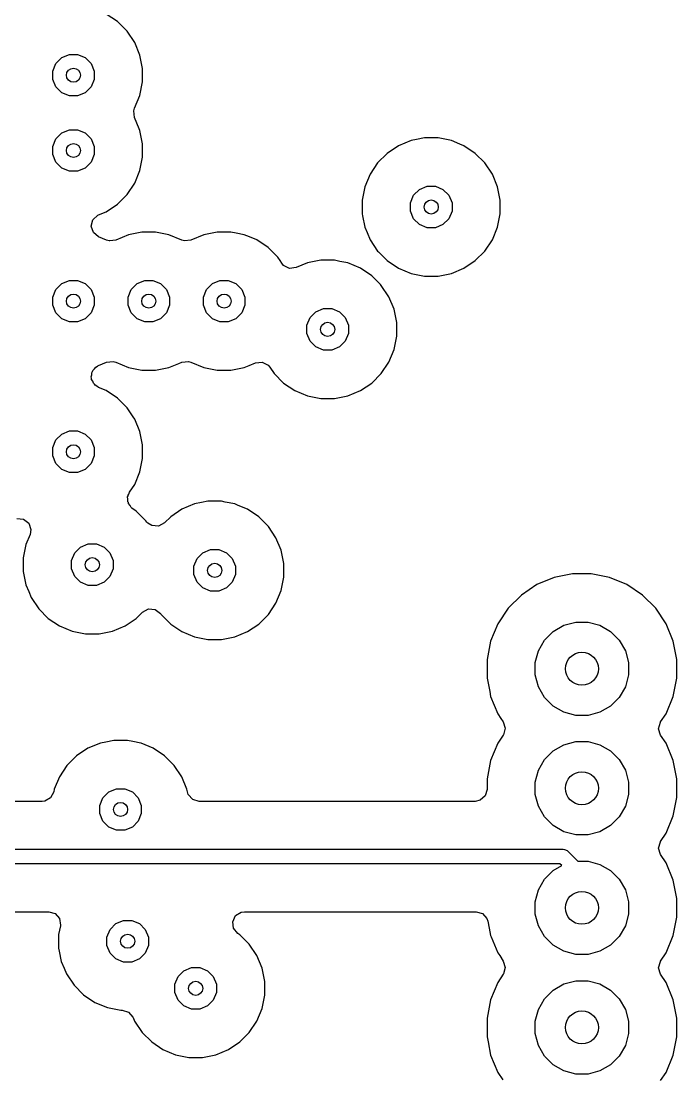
# Model space of a CAD drawing. Extents: x 2.09 to 4.51, y -4.8 to -2.93.
# Drawn here: x 3.8049 to 4.0791, y -4.3677 to -3.9262 of the extents above; entities that cross this region are included whole.
import ezdxf

# ---------------------------------------------------------------- set-up
doc = ezdxf.new("R2010")
doc.units = 0
doc.header["$MEASUREMENT"] = 0
doc.layers.add('BLACK', color=7, linetype='CONTINUOUS')

msp = doc.modelspace()

# ---------------------------------------------------------------- linework, layer by layer
at = {"layer": 'BLACK', "linetype": 'CONTINUOUS'}
for p, q in [((3.84518, -3.92639), (3.84045, -3.92323)), ((3.8492, -3.93041), (3.84518, -3.92639)), ((3.84518, -3.92639), (3.84518, -3.92639)), ((3.85236, -3.93514), (3.8492, -3.93041)), ((3.8492, -3.93041), (3.8492, -3.93041)), ((3.8492, -3.93041), (3.8492, -3.93041)), ((3.85454, -3.9404), (3.85236, -3.93514)), ((3.81941, -3.9439), (3.82185, -3.94145)), ((3.82185, -3.94145), (3.82504, -3.94013)), ((3.82504, -3.94013), (3.8285, -3.94013)), ((3.8285, -3.94013), (3.83169, -3.94145)), ((3.83169, -3.94145), (3.83414, -3.9439)), ((3.85565, -3.94597), (3.85454, -3.9404)), ((3.81808, -3.94709), (3.81941, -3.9439)), ((3.81808, -3.95055), (3.81808, -3.94709)), ((3.83414, -3.9439), (3.83546, -3.94709)), ((3.83546, -3.94709), (3.83546, -3.95055)), ((3.85565, -3.95166), (3.85565, -3.94597)), ((3.81941, -3.95374), (3.81808, -3.95055)), ((3.83546, -3.95055), (3.83414, -3.95374)), ((3.85454, -3.95724), (3.85565, -3.95166)), ((3.82185, -3.95618), (3.81941, -3.95374)), ((3.82504, -3.95751), (3.82185, -3.95618)), ((3.83169, -3.95618), (3.8285, -3.95751)), ((3.83414, -3.95374), (3.83169, -3.95618)), ((3.8285, -3.95751), (3.82504, -3.95751)), ((3.85229, -3.96267), (3.85454, -3.95724)), ((3.85454, -3.95724), (3.85454, -3.95724)), ((3.85454, -3.95724), (3.85454, -3.95724)), ((3.85199, -3.96369), (3.85229, -3.96267)), ((3.85229, -3.96647), (3.85199, -3.96369)), ((3.85427, -3.97125), (3.85229, -3.96647)), ((3.81941, -3.97539), (3.82185, -3.97295)), ((3.82185, -3.97295), (3.82504, -3.97163)), ((3.82504, -3.97163), (3.8285, -3.97163)), ((3.8285, -3.97163), (3.83169, -3.97295)), ((3.83169, -3.97295), (3.83414, -3.97539)), ((3.85454, -3.97189), (3.85427, -3.97125)), ((3.85565, -3.97747), (3.85454, -3.97189)), ((3.81808, -3.97859), (3.81941, -3.97539)), ((3.83414, -3.97539), (3.83546, -3.97859)), ((3.85565, -3.98316), (3.85565, -3.97747)), ((3.96795, -3.97617), (3.9627, -3.97835)), ((3.9702, -3.97572), (3.96795, -3.97617)), ((3.96795, -3.97617), (3.96795, -3.97617)), ((3.96795, -3.97617), (3.96795, -3.97617)), ((3.97353, -3.97506), (3.9702, -3.97572)), ((3.97922, -3.97506), (3.97353, -3.97506)), ((3.97353, -3.97506), (3.97353, -3.97506)), ((3.98144, -3.9755), (3.97922, -3.97506)), ((3.97922, -3.97506), (3.97922, -3.97506)), ((3.9848, -3.97617), (3.98144, -3.9755)), ((3.98839, -3.97765), (3.9848, -3.97617)), ((3.99006, -3.97835), (3.98839, -3.97765)), ((3.81808, -3.98204), (3.81808, -3.97859)), ((3.81941, -3.98524), (3.81808, -3.98204)), ((3.83546, -3.98204), (3.83414, -3.98524)), ((3.83546, -3.97859), (3.83546, -3.98204)), ((3.95797, -3.98151), (3.95395, -3.98553)), ((3.9627, -3.97835), (3.95797, -3.98151)), ((3.95797, -3.98151), (3.95797, -3.98151)), ((3.99479, -3.98151), (3.99006, -3.97835)), ((3.99881, -3.98553), (3.99479, -3.98151)), ((3.99479, -3.98151), (3.99479, -3.98151)), ((3.82185, -3.98768), (3.81941, -3.98524)), ((3.83414, -3.98524), (3.83169, -3.98768)), ((3.85454, -3.98874), (3.85565, -3.98316)), ((3.95395, -3.98553), (3.95079, -3.99026)), ((3.95395, -3.98553), (3.95395, -3.98553)), ((4.00197, -3.99026), (3.99881, -3.98553)), ((3.99881, -3.98553), (3.99881, -3.98553)), ((3.99881, -3.98553), (3.99881, -3.98553)), ((3.82504, -3.989), (3.82185, -3.98768)), ((3.8285, -3.989), (3.82504, -3.989)), ((3.83169, -3.98768), (3.8285, -3.989)), ((3.85236, -3.99399), (3.85454, -3.98874)), ((3.95079, -3.99026), (3.94861, -3.99551)), ((4.00415, -3.99551), (4.00197, -3.99026)), ((3.8492, -3.99872), (3.85236, -3.99399)), ((3.94861, -3.99551), (3.9475, -4.00109)), ((3.97146, -3.99657), (3.97465, -3.99525)), ((3.97465, -3.99525), (3.97811, -3.99525)), ((3.97811, -3.99525), (3.9813, -3.99657)), ((4.00526, -4.00109), (4.00415, -3.99551)), ((3.84683, -4.00109), (3.8492, -3.99872)), ((3.96769, -4.00221), (3.96901, -3.99902)), ((3.96901, -3.99902), (3.97146, -3.99657)), ((3.9813, -3.99657), (3.98374, -3.99902)), ((3.98374, -3.99902), (3.98507, -4.00221)), ((3.84045, -4.00591), (3.84518, -4.00275)), ((3.84518, -4.00275), (3.84683, -4.00109)), ((3.9475, -4.00109), (3.9475, -4.00678)), ((3.96769, -4.00567), (3.96769, -4.00221)), ((3.98507, -4.00221), (3.98507, -4.00567)), ((4.00526, -4.00678), (4.00526, -4.00109)), ((3.83489, -4.00928), (3.83694, -4.00738)), ((3.83694, -4.00738), (3.83726, -4.00723)), ((3.83726, -4.00723), (3.84045, -4.00591)), ((3.9475, -4.00678), (3.94768, -4.00769)), ((3.94768, -4.00769), (3.94861, -4.01236)), ((3.96901, -4.00886), (3.96769, -4.00567)), ((3.97146, -4.0113), (3.96901, -4.00886)), ((3.98374, -4.00886), (3.9813, -4.0113)), ((3.98507, -4.00567), (3.98374, -4.00886)), ((4.00415, -4.01236), (4.00526, -4.00678)), ((3.8342, -4.01199), (3.83489, -4.00928)), ((3.83508, -4.01464), (3.8342, -4.01199)), ((3.94861, -4.01236), (3.94955, -4.01464)), ((3.97465, -4.01263), (3.97146, -4.0113)), ((3.97811, -4.01263), (3.97465, -4.01263)), ((3.9813, -4.0113), (3.97811, -4.01263)), ((4.00197, -4.01762), (4.00415, -4.01236)), ((3.83726, -4.01639), (3.83508, -4.01464)), ((3.84062, -4.01779), (3.83726, -4.01639)), ((3.84164, -4.01809), (3.84062, -4.01779)), ((3.8432, -4.01792), (3.84199, -4.01814)), ((3.84442, -4.01779), (3.8432, -4.01792)), ((3.84984, -4.01554), (3.84442, -4.01779)), ((3.85542, -4.01443), (3.84984, -4.01554)), ((3.86111, -4.01443), (3.85542, -4.01443)), ((3.85542, -4.01443), (3.85542, -4.01443)), ((3.86669, -4.01554), (3.86111, -4.01443)), ((3.86111, -4.01443), (3.86111, -4.01443)), ((3.87212, -4.01779), (3.86669, -4.01554)), ((3.87313, -4.01809), (3.87212, -4.01779)), ((3.87591, -4.01779), (3.87313, -4.01809)), ((3.88134, -4.01554), (3.87591, -4.01779)), ((3.88692, -4.01443), (3.88134, -4.01554)), ((3.89261, -4.01443), (3.88692, -4.01443)), ((3.88692, -4.01443), (3.88692, -4.01443)), ((3.89483, -4.01487), (3.89261, -4.01443)), ((3.89261, -4.01443), (3.89261, -4.01443)), ((3.89819, -4.01554), (3.89483, -4.01487)), ((3.90032, -4.01642), (3.89819, -4.01554)), ((3.90344, -4.01772), (3.90032, -4.01642)), ((3.90817, -4.02088), (3.90344, -4.01772)), ((3.94955, -4.01464), (3.95079, -4.01762)), ((3.95079, -4.01762), (3.95395, -4.02235)), ((3.99881, -4.02235), (4.00197, -4.01762)), ((3.84175, -4.01807), (3.84164, -4.01809)), ((3.84199, -4.01814), (3.84175, -4.01807)), ((3.91219, -4.0249), (3.90817, -4.02088)), ((3.90817, -4.02088), (3.90817, -4.02088)), ((3.95395, -4.02235), (3.95395, -4.02235)), ((3.95395, -4.02235), (3.95431, -4.02271)), ((3.99479, -4.02637), (3.99881, -4.02235)), ((3.91318, -4.02637), (3.91219, -4.0249)), ((3.91219, -4.0249), (3.91219, -4.0249)), ((3.91219, -4.0249), (3.91219, -4.0249)), ((3.91392, -4.02747), (3.91318, -4.02637)), ((3.93023, -4.02624), (3.92465, -4.02735)), ((3.93592, -4.02624), (3.93023, -4.02624)), ((3.93023, -4.02624), (3.93023, -4.02624)), ((3.93812, -4.02668), (3.93592, -4.02624)), ((3.93592, -4.02624), (3.93592, -4.02624)), ((3.94149, -4.02735), (3.93812, -4.02668)), ((3.95431, -4.02271), (3.95431, -4.02271)), ((3.95431, -4.02271), (3.95797, -4.02637)), ((3.95797, -4.02637), (3.9627, -4.02953)), ((3.99006, -4.02953), (3.99479, -4.02637)), ((3.91466, -4.02835), (3.91392, -4.02747)), ((3.91716, -4.0296), (3.91466, -4.02835)), ((3.91994, -4.0293), (3.91716, -4.0296)), ((3.92465, -4.02735), (3.91994, -4.0293)), ((3.94675, -4.02953), (3.94149, -4.02735)), ((3.95148, -4.03269), (3.94675, -4.02953)), ((3.9627, -4.02953), (3.96795, -4.03171)), ((3.9848, -4.03171), (3.99006, -4.02953)), ((3.82185, -4.03594), (3.82504, -4.03462)), ((3.82504, -4.03462), (3.8285, -4.03462)), ((3.8285, -4.03462), (3.83169, -4.03594)), ((3.85335, -4.03594), (3.85654, -4.03462)), ((3.85654, -4.03462), (3.86, -4.03462)), ((3.86, -4.03462), (3.86319, -4.03594)), ((3.88484, -4.03594), (3.88804, -4.03462)), ((3.88804, -4.03462), (3.89149, -4.03462)), ((3.89149, -4.03462), (3.89469, -4.03594)), ((3.95514, -4.03634), (3.95148, -4.03269)), ((3.96795, -4.03171), (3.97353, -4.03281)), ((3.97353, -4.03281), (3.97353, -4.03281)), ((3.97353, -4.03281), (3.97922, -4.03281)), ((3.97922, -4.03281), (3.9848, -4.03171)), ((3.97922, -4.03281), (3.97922, -4.03281)), ((3.81808, -4.04158), (3.81941, -4.03839)), ((3.81941, -4.03839), (3.82185, -4.03594)), ((3.83169, -4.03594), (3.83414, -4.03839)), ((3.83414, -4.03839), (3.83546, -4.04158)), ((3.84958, -4.04158), (3.8509, -4.03839)), ((3.8509, -4.03839), (3.85335, -4.03594)), ((3.86319, -4.03594), (3.86563, -4.03839)), ((3.86563, -4.03839), (3.86696, -4.04158)), ((3.88108, -4.04158), (3.8824, -4.03839)), ((3.8824, -4.03839), (3.88484, -4.03594)), ((3.89469, -4.03594), (3.89713, -4.03839)), ((3.89713, -4.03839), (3.89845, -4.04158)), ((3.9555, -4.03671), (3.95514, -4.03634)), ((3.95514, -4.03634), (3.95514, -4.03634)), ((3.95866, -4.04144), (3.9555, -4.03671)), ((3.9555, -4.03671), (3.9555, -4.03671)), ((3.9555, -4.03671), (3.9555, -4.03671)), ((3.81808, -4.04504), (3.81808, -4.04158)), ((3.83546, -4.04158), (3.83546, -4.04504)), ((3.84958, -4.04504), (3.84958, -4.04158)), ((3.86696, -4.04158), (3.86696, -4.04504)), ((3.88108, -4.04504), (3.88108, -4.04158)), ((3.89845, -4.04158), (3.89845, -4.04504)), ((3.96084, -4.04669), (3.95866, -4.04144)), ((3.81941, -4.04823), (3.81808, -4.04504)), ((3.82185, -4.05067), (3.81941, -4.04823)), ((3.83414, -4.04823), (3.83169, -4.05067)), ((3.83546, -4.04504), (3.83414, -4.04823)), ((3.8509, -4.04823), (3.84958, -4.04504)), ((3.85335, -4.05067), (3.8509, -4.04823)), ((3.86563, -4.04823), (3.86319, -4.05067)), ((3.86696, -4.04504), (3.86563, -4.04823)), ((3.8824, -4.04823), (3.88108, -4.04504)), ((3.88484, -4.05067), (3.8824, -4.04823)), ((3.89713, -4.04823), (3.89469, -4.05067)), ((3.89845, -4.04504), (3.89713, -4.04823)), ((3.92571, -4.0502), (3.92815, -4.04775)), ((3.92815, -4.04775), (3.93134, -4.04643)), ((3.93134, -4.04643), (3.9348, -4.04643)), ((3.9348, -4.04643), (3.93799, -4.04775)), ((3.93799, -4.04775), (3.94044, -4.0502)), ((3.96195, -4.05227), (3.96084, -4.04669)), ((3.82504, -4.052), (3.82185, -4.05067)), ((3.8285, -4.052), (3.82504, -4.052)), ((3.83169, -4.05067), (3.8285, -4.052)), ((3.85654, -4.052), (3.85335, -4.05067)), ((3.86, -4.052), (3.85654, -4.052)), ((3.86319, -4.05067), (3.86, -4.052)), ((3.88804, -4.052), (3.88484, -4.05067)), ((3.89149, -4.052), (3.88804, -4.052)), ((3.89469, -4.05067), (3.89149, -4.052)), ((3.92438, -4.05339), (3.92571, -4.0502)), ((3.94044, -4.0502), (3.94176, -4.05339)), ((3.96195, -4.05796), (3.96195, -4.05227)), ((3.92438, -4.05685), (3.92438, -4.05339)), ((3.92571, -4.06004), (3.92438, -4.05685)), ((3.94176, -4.05685), (3.94044, -4.06004)), ((3.94176, -4.05339), (3.94176, -4.05685)), ((3.92815, -4.06248), (3.92571, -4.06004)), ((3.94044, -4.06004), (3.93799, -4.06248)), ((3.96084, -4.06354), (3.96195, -4.05796)), ((3.93134, -4.06381), (3.92815, -4.06248)), ((3.9348, -4.06381), (3.93134, -4.06381)), ((3.93799, -4.06248), (3.9348, -4.06381)), ((3.95866, -4.0688), (3.96084, -4.06354)), ((3.83554, -4.07167), (3.83605, -4.07094)), ((3.83605, -4.07094), (3.83681, -4.07049)), ((3.83681, -4.07049), (3.83694, -4.07037)), ((3.83694, -4.07037), (3.83726, -4.07022)), ((3.83726, -4.07022), (3.84062, -4.06883)), ((3.84062, -4.06883), (3.8434, -4.06853)), ((3.8434, -4.06853), (3.84442, -4.06883)), ((3.84442, -4.06883), (3.84984, -4.07108)), ((3.86669, -4.07108), (3.87079, -4.06938)), ((3.87079, -4.06938), (3.87212, -4.06883)), ((3.87212, -4.06883), (3.8749, -4.06853)), ((3.8749, -4.06853), (3.87591, -4.06883)), ((3.87591, -4.06883), (3.88134, -4.07108)), ((3.89819, -4.07108), (3.90025, -4.07022)), ((3.90025, -4.07022), (3.9029, -4.06912)), ((3.9029, -4.06912), (3.90568, -4.06883)), ((3.90568, -4.06883), (3.90817, -4.07008)), ((3.90817, -4.07008), (3.90892, -4.07095)), ((3.90892, -4.07095), (3.91064, -4.07353)), ((3.9555, -4.07353), (3.95866, -4.0688)), ((3.8342, -4.07498), (3.83442, -4.07412)), ((3.83437, -4.07549), (3.8342, -4.07498)), ((3.83442, -4.07412), (3.83445, -4.07324)), ((3.83445, -4.07324), (3.83476, -4.07279)), ((3.83476, -4.07279), (3.83489, -4.07227)), ((3.83489, -4.07227), (3.83554, -4.07167)), ((3.84984, -4.07108), (3.84984, -4.07108)), ((3.84984, -4.07108), (3.84984, -4.07108)), ((3.84984, -4.07108), (3.85542, -4.07219)), ((3.85542, -4.07219), (3.85542, -4.07219)), ((3.85542, -4.07219), (3.86111, -4.07219)), ((3.86111, -4.07219), (3.86669, -4.07108)), ((3.86111, -4.07219), (3.86111, -4.07219)), ((3.88134, -4.07108), (3.88134, -4.07108)), ((3.88134, -4.07108), (3.88134, -4.07108)), ((3.88134, -4.07108), (3.88692, -4.07219)), ((3.88692, -4.07219), (3.88692, -4.07219)), ((3.88692, -4.07219), (3.89261, -4.07219)), ((3.89261, -4.07219), (3.89819, -4.07108)), ((3.89261, -4.07219), (3.89261, -4.07219)), ((3.91064, -4.07353), (3.91064, -4.07353)), ((3.91064, -4.07353), (3.91466, -4.07755)), ((3.95148, -4.07755), (3.9555, -4.07353)), ((3.83435, -4.07603), (3.83437, -4.07549)), ((3.8348, -4.07679), (3.83435, -4.07603)), ((3.83508, -4.07763), (3.8348, -4.07679)), ((3.8355, -4.07797), (3.83508, -4.07763)), ((3.83578, -4.07843), (3.8355, -4.07797)), ((3.83657, -4.07883), (3.83578, -4.07843)), ((3.83726, -4.07939), (3.83657, -4.07883)), ((3.84045, -4.08071), (3.83726, -4.07939)), ((3.91466, -4.07755), (3.91466, -4.07755)), ((3.91466, -4.07755), (3.91466, -4.07755)), ((3.91466, -4.07755), (3.91939, -4.08071)), ((3.94675, -4.08071), (3.95148, -4.07755)), ((3.84518, -4.08387), (3.84045, -4.08071)), ((3.8492, -4.08789), (3.84518, -4.08387)), ((3.84518, -4.08387), (3.84518, -4.08387)), ((3.91939, -4.08071), (3.92465, -4.08289)), ((3.92465, -4.08289), (3.93023, -4.084)), ((3.93023, -4.084), (3.93023, -4.084)), ((3.93023, -4.084), (3.93592, -4.084)), ((3.93592, -4.084), (3.94149, -4.08289)), ((3.93592, -4.084), (3.93592, -4.084)), ((3.94149, -4.08289), (3.94675, -4.08071)), ((3.85171, -4.09164), (3.8492, -4.08789)), ((3.8492, -4.08789), (3.8492, -4.08789)), ((3.8492, -4.08789), (3.8492, -4.08789)), ((3.85236, -4.09262), (3.85171, -4.09164)), ((3.85454, -4.09788), (3.85236, -4.09262)), ((3.81808, -4.10457), (3.81941, -4.10138)), ((3.81941, -4.10138), (3.82185, -4.09893)), ((3.82185, -4.09893), (3.82504, -4.09761)), ((3.82504, -4.09761), (3.8285, -4.09761)), ((3.8285, -4.09761), (3.83169, -4.09893)), ((3.83169, -4.09893), (3.83414, -4.10138)), ((3.83414, -4.10138), (3.83546, -4.10457)), ((3.85565, -4.10346), (3.85454, -4.09788)), ((3.81808, -4.10803), (3.81808, -4.10457)), ((3.83546, -4.10457), (3.83546, -4.10803)), ((3.85565, -4.10914), (3.85565, -4.10346)), ((3.81941, -4.11122), (3.81808, -4.10803)), ((3.83546, -4.10803), (3.83414, -4.11122)), ((3.85454, -4.11472), (3.85565, -4.10914)), ((3.82185, -4.11366), (3.81941, -4.11122)), ((3.82504, -4.11499), (3.82185, -4.11366)), ((3.8285, -4.11499), (3.82504, -4.11499)), ((3.83169, -4.11366), (3.8285, -4.11499)), ((3.83414, -4.11122), (3.83169, -4.11366)), ((3.85236, -4.11998), (3.85454, -4.11472)), ((3.84988, -4.12403), (3.85019, -4.12323)), ((3.85019, -4.12323), (3.85236, -4.11998)), ((3.84942, -4.12519), (3.8496, -4.12473)), ((3.84954, -4.12619), (3.84942, -4.12519)), ((3.8495, -4.1272), (3.84954, -4.12619)), ((3.84971, -4.12756), (3.8495, -4.1272)), ((3.8496, -4.12473), (3.84961, -4.1244)), ((3.84961, -4.1244), (3.84988, -4.12403)), ((3.84977, -4.12797), (3.84971, -4.12756)), ((3.85041, -4.12874), (3.84977, -4.12797)), ((3.8774, -4.12814), (3.87215, -4.13031)), ((3.88033, -4.12756), (3.8774, -4.12814)), ((3.8774, -4.12814), (3.8774, -4.12814)), ((3.8774, -4.12814), (3.8774, -4.12814)), ((3.88298, -4.12703), (3.88033, -4.12756)), ((3.88867, -4.12703), (3.88298, -4.12703)), ((3.88298, -4.12703), (3.88298, -4.12703)), ((3.89022, -4.12733), (3.88867, -4.12703)), ((3.88867, -4.12703), (3.88867, -4.12703)), ((3.89425, -4.12814), (3.89022, -4.12733)), ((3.89568, -4.12873), (3.89425, -4.12814)), ((3.85092, -4.12961), (3.85041, -4.12874)), ((3.85122, -4.12989), (3.85092, -4.12961)), ((3.85305, -4.13111), (3.85122, -4.12989)), ((3.85708, -4.13513), (3.85305, -4.13111)), ((3.87215, -4.13031), (3.86742, -4.13347)), ((3.89951, -4.13031), (3.89568, -4.12873)), ((3.90424, -4.13347), (3.89951, -4.13031)), ((3.80305, -4.1342), (3.80583, -4.13445)), ((3.80583, -4.13445), (3.80804, -4.13616)), ((3.80804, -4.13616), (3.80897, -4.1388)), ((3.85751, -4.13579), (3.85708, -4.13513)), ((3.85793, -4.13618), (3.85751, -4.13579)), ((3.85959, -4.1372), (3.85793, -4.13618)), ((3.86237, -4.1374), (3.85959, -4.1372)), ((3.86483, -4.13606), (3.86237, -4.1374)), ((3.86742, -4.13347), (3.86483, -4.13606)), ((3.86742, -4.13347), (3.86742, -4.13347)), ((3.90826, -4.1375), (3.90424, -4.13347)), ((3.90424, -4.13347), (3.90424, -4.13347)), ((3.8086, -4.14096), (3.80688, -4.14512)), ((3.80897, -4.1388), (3.8086, -4.14096)), ((3.91142, -4.14223), (3.90826, -4.1375)), ((3.90826, -4.1375), (3.90826, -4.1375)), ((3.90826, -4.1375), (3.90826, -4.1375)), ((3.80688, -4.14512), (3.80577, -4.1507)), ((3.82972, -4.14618), (3.83292, -4.14486)), ((3.83292, -4.14486), (3.83637, -4.14486)), ((3.83637, -4.14486), (3.83957, -4.14618)), ((3.91359, -4.14748), (3.91142, -4.14223)), ((3.82596, -4.15182), (3.82728, -4.14862)), ((3.82728, -4.14862), (3.82972, -4.14618)), ((3.83957, -4.14618), (3.84201, -4.14862)), ((3.84201, -4.14862), (3.84333, -4.15182)), ((3.87846, -4.15098), (3.88091, -4.14854)), ((3.88091, -4.14854), (3.8841, -4.14722)), ((3.8841, -4.14722), (3.88755, -4.14722)), ((3.88755, -4.14722), (3.89075, -4.14854)), ((3.89075, -4.14854), (3.89319, -4.15098)), ((3.9147, -4.15306), (3.91359, -4.14748)), ((3.80577, -4.1507), (3.80577, -4.1507)), ((3.80577, -4.1507), (3.80577, -4.15639)), ((3.82596, -4.15527), (3.82596, -4.15182)), ((3.84333, -4.15182), (3.84333, -4.15527)), ((3.87714, -4.15418), (3.87846, -4.15098)), ((3.87714, -4.15763), (3.87714, -4.15418)), ((3.89319, -4.15098), (3.89451, -4.15418)), ((3.89451, -4.15418), (3.89451, -4.15763)), ((3.9147, -4.15875), (3.9147, -4.15306)), ((3.80577, -4.15639), (3.80688, -4.16197)), ((3.82728, -4.15846), (3.82596, -4.15527)), ((3.82972, -4.16091), (3.82728, -4.15846)), ((3.84201, -4.15846), (3.83957, -4.16091)), ((3.84333, -4.15527), (3.84201, -4.15846)), ((3.87846, -4.16083), (3.87714, -4.15763)), ((3.89451, -4.15763), (3.89319, -4.16083)), ((3.91359, -4.16433), (3.9147, -4.15875)), ((4.02783, -4.15887), (4.02061, -4.16186)), ((4.03551, -4.15734), (4.02783, -4.15887)), ((4.02783, -4.15887), (4.02783, -4.15887)), ((4.04333, -4.15734), (4.03551, -4.15734)), ((4.03551, -4.15734), (4.03551, -4.15734)), ((4.04951, -4.15857), (4.04333, -4.15734)), ((4.04333, -4.15734), (4.04333, -4.15734)), ((4.051, -4.15887), (4.04951, -4.15857)), ((4.05822, -4.16186), (4.051, -4.15887)), ((3.80688, -4.16197), (3.80805, -4.1648)), ((3.83292, -4.16223), (3.82972, -4.16091)), ((3.83637, -4.16223), (3.83292, -4.16223)), ((3.83957, -4.16091), (3.83637, -4.16223)), ((3.88091, -4.16327), (3.87846, -4.16083)), ((3.8841, -4.16459), (3.88091, -4.16327)), ((3.89075, -4.16327), (3.88755, -4.16459)), ((3.89319, -4.16083), (3.89075, -4.16327)), ((4.02061, -4.16186), (4.01411, -4.16621)), ((4.06473, -4.16621), (4.05822, -4.16186)), ((3.80805, -4.1648), (3.80905, -4.16722)), ((3.80905, -4.16722), (3.81221, -4.17195)), ((3.88755, -4.16459), (3.8841, -4.16459)), ((3.91142, -4.16958), (3.91359, -4.16433)), ((4.01411, -4.16621), (4.00858, -4.17174)), ((4.01411, -4.16621), (4.01411, -4.16621)), ((4.07026, -4.17174), (4.06473, -4.16621)), ((3.81221, -4.17195), (3.81221, -4.17195)), ((3.81221, -4.17195), (3.81624, -4.17597)), ((3.85564, -4.17338), (3.8581, -4.17204)), ((3.8581, -4.17204), (3.86089, -4.17224)), ((3.86089, -4.17224), (3.86312, -4.17392)), ((3.90826, -4.17431), (3.91142, -4.16958)), ((4.00858, -4.17174), (4.00423, -4.17824)), ((4.00858, -4.17174), (4.00858, -4.17174)), ((4.0746, -4.17824), (4.07026, -4.17174)), ((3.81624, -4.17597), (3.81624, -4.17597)), ((3.81624, -4.17597), (3.81624, -4.17597)), ((3.81624, -4.17597), (3.82097, -4.17913)), ((3.84832, -4.17913), (3.85305, -4.17597)), ((3.85305, -4.17597), (3.85564, -4.17338)), ((3.86312, -4.17392), (3.86328, -4.17414)), ((3.86328, -4.17414), (3.8634, -4.17431)), ((3.8634, -4.17431), (3.8634, -4.17431)), ((3.8634, -4.17431), (3.86742, -4.17834)), ((3.90424, -4.17834), (3.90826, -4.17431)), ((3.82097, -4.17913), (3.82622, -4.18131)), ((3.82622, -4.18131), (3.8318, -4.18242)), ((3.83749, -4.18242), (3.84307, -4.18131)), ((3.84307, -4.18131), (3.84832, -4.17913)), ((3.86742, -4.17834), (3.86742, -4.17834)), ((3.86742, -4.17834), (3.86742, -4.17834)), ((3.86742, -4.17834), (3.87215, -4.1815)), ((3.89951, -4.1815), (3.90424, -4.17834)), ((4.00423, -4.17824), (4.00124, -4.18547)), ((4.02743, -4.18143), (4.03188, -4.17886)), ((4.03188, -4.17886), (4.03685, -4.17753)), ((4.03685, -4.17753), (4.04199, -4.17753)), ((4.04199, -4.17753), (4.04695, -4.17886)), ((4.04695, -4.17886), (4.0514, -4.18143)), ((4.07759, -4.18547), (4.0746, -4.17824)), ((3.8318, -4.18242), (3.8318, -4.18242)), ((3.8318, -4.18242), (3.83749, -4.18242)), ((3.83749, -4.18242), (3.83749, -4.18242)), ((3.87215, -4.1815), (3.8774, -4.18367)), ((3.8774, -4.18367), (3.88298, -4.18478)), ((3.88298, -4.18478), (3.88298, -4.18478)), ((3.88298, -4.18478), (3.88867, -4.18478)), ((3.88867, -4.18478), (3.89425, -4.18367)), ((3.88867, -4.18478), (3.88867, -4.18478)), ((3.89425, -4.18367), (3.89951, -4.1815)), ((4.00124, -4.18547), (3.99971, -4.19314)), ((4.00124, -4.18547), (4.00124, -4.18547)), ((4.02123, -4.18951), (4.0238, -4.18506)), ((4.0238, -4.18506), (4.02743, -4.18143)), ((4.0514, -4.18143), (4.05503, -4.18506)), ((4.05503, -4.18506), (4.0576, -4.18951)), ((4.07912, -4.19314), (4.07759, -4.18547)), ((4.0199, -4.19448), (4.02123, -4.18951)), ((4.0576, -4.18951), (4.05893, -4.19448)), ((3.99971, -4.19314), (3.99971, -4.20096)), ((4.0199, -4.19962), (4.0199, -4.19448)), ((4.05893, -4.19448), (4.05893, -4.19962)), ((4.07912, -4.20096), (4.07912, -4.19314)), ((3.99971, -4.20096), (4.00083, -4.20659)), ((4.02123, -4.20458), (4.0199, -4.19962)), ((4.05893, -4.19962), (4.0576, -4.20458)), ((4.07759, -4.20863), (4.07912, -4.20096)), ((4.00083, -4.20659), (4.00124, -4.20863)), ((4.0238, -4.20903), (4.02123, -4.20458)), ((4.0576, -4.20458), (4.05503, -4.20903)), ((4.00124, -4.20863), (4.00423, -4.21585)), ((4.02743, -4.21266), (4.0238, -4.20903)), ((4.05503, -4.20903), (4.0514, -4.21266)), ((4.0746, -4.21585), (4.07759, -4.20863)), ((4.00423, -4.21585), (4.00554, -4.21781)), ((4.03188, -4.21523), (4.02743, -4.21266)), ((4.03685, -4.21656), (4.03188, -4.21523)), ((4.04199, -4.21656), (4.03685, -4.21656)), ((4.04695, -4.21523), (4.04199, -4.21656)), ((4.0514, -4.21266), (4.04695, -4.21523)), ((4.07231, -4.21929), (4.0746, -4.21585)), ((4.0746, -4.21585), (4.0746, -4.21585)), ((4.0746, -4.21585), (4.0746, -4.21585)), ((4.00554, -4.21781), (4.00653, -4.21929)), ((4.00653, -4.21929), (4.00736, -4.22196)), ((4.07147, -4.22214), (4.07221, -4.21944)), ((4.07221, -4.21944), (4.07231, -4.21929)), ((4.00653, -4.2248), (4.00423, -4.22824)), ((4.00662, -4.22465), (4.00653, -4.2248)), ((4.00736, -4.22196), (4.00662, -4.22465)), ((4.07231, -4.2248), (4.07147, -4.22214)), ((4.0746, -4.22824), (4.07231, -4.2248)), ((3.83803, -4.22814), (3.83278, -4.23031)), ((3.84028, -4.22769), (3.83803, -4.22814)), ((3.83803, -4.22814), (3.83803, -4.22814)), ((3.83803, -4.22814), (3.83803, -4.22814)), ((3.84361, -4.22703), (3.84028, -4.22769)), ((3.8493, -4.22703), (3.84361, -4.22703)), ((3.84361, -4.22703), (3.84361, -4.22703)), ((3.85152, -4.22747), (3.8493, -4.22703)), ((3.8493, -4.22703), (3.8493, -4.22703)), ((3.85488, -4.22814), (3.85152, -4.22747)), ((3.85513, -4.22824), (3.85488, -4.22814)), ((3.86014, -4.23031), (3.85513, -4.22824)), ((4.00423, -4.22824), (4.00124, -4.23547)), ((4.02743, -4.23143), (4.03188, -4.22886)), ((4.03188, -4.22886), (4.03685, -4.22753)), ((4.03685, -4.22753), (4.04199, -4.22753)), ((4.04199, -4.22753), (4.04695, -4.22886)), ((4.04695, -4.22886), (4.0514, -4.23143)), ((4.07759, -4.23547), (4.0746, -4.22824)), ((4.0746, -4.22824), (4.0746, -4.22824)), ((4.0746, -4.22824), (4.0746, -4.22824)), ((3.82805, -4.23347), (3.82403, -4.2375)), ((3.83278, -4.23031), (3.82805, -4.23347)), ((3.82805, -4.23347), (3.82805, -4.23347)), ((3.86487, -4.23347), (3.86014, -4.23031)), ((3.86889, -4.2375), (3.86487, -4.23347)), ((3.86487, -4.23347), (3.86487, -4.23347)), ((4.0238, -4.23506), (4.02743, -4.23143)), ((4.0514, -4.23143), (4.05503, -4.23506)), ((3.82403, -4.2375), (3.82087, -4.24223)), ((3.82403, -4.2375), (3.82403, -4.2375)), ((3.87205, -4.24223), (3.86889, -4.2375)), ((3.86889, -4.2375), (3.86889, -4.2375)), ((3.86889, -4.2375), (3.86889, -4.2375)), ((4.00124, -4.23547), (3.99971, -4.24314)), ((4.00124, -4.23547), (4.00124, -4.23547)), ((4.02123, -4.23951), (4.0238, -4.23506)), ((4.05503, -4.23506), (4.0576, -4.23951)), ((4.07912, -4.24314), (4.07759, -4.23547)), ((3.82087, -4.24223), (3.81869, -4.24748)), ((3.87422, -4.24748), (3.87205, -4.24223)), ((3.99971, -4.24314), (3.99971, -4.24756)), ((4.0199, -4.24448), (4.02123, -4.23951)), ((4.0576, -4.23951), (4.05893, -4.24448)), ((4.07912, -4.25096), (4.07912, -4.24314)), ((3.81869, -4.24748), (3.81848, -4.24853)), ((3.81869, -4.24748), (3.81869, -4.24748)), ((3.84154, -4.24854), (3.84473, -4.24722)), ((3.84473, -4.24722), (3.84818, -4.24722)), ((3.84818, -4.24722), (3.85138, -4.24854)), ((3.87443, -4.24853), (3.87422, -4.24748)), ((3.99971, -4.24756), (3.99892, -4.25024)), ((4.0199, -4.24962), (4.0199, -4.24448)), ((4.05893, -4.24448), (4.05893, -4.24962)), ((3.81719, -4.251), (3.81476, -4.25239)), ((3.81848, -4.24853), (3.81719, -4.251)), ((3.83777, -4.25418), (3.83909, -4.25098)), ((3.83909, -4.25098), (3.84154, -4.24854)), ((3.85138, -4.24854), (3.85382, -4.25098)), ((3.85382, -4.25098), (3.85514, -4.25418)), ((3.87479, -4.24962), (3.87443, -4.24853)), ((3.87662, -4.25173), (3.87479, -4.24962)), ((3.8793, -4.25252), (3.87662, -4.25173)), ((3.99892, -4.25024), (3.99681, -4.25207)), ((4.02123, -4.25458), (4.0199, -4.24962)), ((4.05893, -4.24962), (4.0576, -4.25458)), ((4.07759, -4.25863), (4.07912, -4.25096)), ((3.81362, -4.25252), (3.80082, -4.25252)), ((3.81476, -4.25239), (3.81362, -4.25252)), ((3.83777, -4.25763), (3.83777, -4.25418)), ((3.85514, -4.25418), (3.85514, -4.25763)), ((3.99475, -4.25252), (3.8793, -4.25252)), ((3.99681, -4.25207), (3.99475, -4.25252)), ((4.0238, -4.25903), (4.02123, -4.25458)), ((4.0576, -4.25458), (4.05503, -4.25903)), ((3.83909, -4.26083), (3.83777, -4.25763)), ((3.84154, -4.26327), (3.83909, -4.26083)), ((3.85382, -4.26083), (3.85138, -4.26327)), ((3.85514, -4.25763), (3.85382, -4.26083)), ((4.02743, -4.26266), (4.0238, -4.25903)), ((4.05503, -4.25903), (4.0514, -4.26266)), ((4.0746, -4.26585), (4.07759, -4.25863)), ((3.84473, -4.26459), (3.84154, -4.26327)), ((3.84818, -4.26459), (3.84473, -4.26459)), ((3.85138, -4.26327), (3.84818, -4.26459)), ((4.03188, -4.26523), (4.02743, -4.26266)), ((4.03685, -4.26656), (4.03188, -4.26523)), ((4.04695, -4.26523), (4.04199, -4.26656)), ((4.0514, -4.26266), (4.04695, -4.26523)), ((4.04199, -4.26656), (4.03685, -4.26656)), ((4.07147, -4.27214), (4.07221, -4.26944)), ((4.07221, -4.26944), (4.07231, -4.26929)), ((4.07231, -4.26929), (4.0746, -4.26585)), ((4.0746, -4.26585), (4.0746, -4.26585)), ((4.0746, -4.26585), (4.0746, -4.26585)), ((3.69024, -4.27254), (4.0315, -4.27254)), ((4.0315, -4.27254), (4.03209, -4.2726)), ((4.03209, -4.2726), (4.03319, -4.27305)), ((4.03319, -4.27305), (4.03365, -4.27343)), ((4.03365, -4.27343), (4.03775, -4.27753)), ((4.07231, -4.2748), (4.07147, -4.27214)), ((4.03775, -4.27753), (4.04199, -4.27753)), ((4.04199, -4.27753), (4.04695, -4.27886)), ((4.0746, -4.27824), (4.07231, -4.2748)), ((4.07759, -4.28547), (4.0746, -4.27824)), ((4.0746, -4.27824), (4.0746, -4.27824)), ((4.0746, -4.27824), (4.0746, -4.27824)), ((4.03023, -4.27864), (3.68898, -4.27864)), ((4.0238, -4.28506), (4.02743, -4.28143)), ((4.02743, -4.28143), (4.03098, -4.27938)), ((4.03098, -4.27938), (4.03023, -4.27864)), ((4.04695, -4.27886), (4.0514, -4.28143)), ((4.0514, -4.28143), (4.05503, -4.28506)), ((4.02123, -4.28951), (4.0238, -4.28506)), ((4.05503, -4.28506), (4.0576, -4.28951)), ((4.07912, -4.29314), (4.07759, -4.28547)), ((4.0199, -4.29448), (4.02123, -4.28951)), ((4.0576, -4.28951), (4.05893, -4.29448)), ((4.0199, -4.29962), (4.0199, -4.29448)), ((4.05893, -4.29448), (4.05893, -4.29962)), ((4.07912, -4.30096), (4.07912, -4.29314)), ((3.70109, -4.29866), (3.8164, -4.29866)), ((3.8164, -4.29866), (3.81908, -4.29945)), ((3.81908, -4.29945), (3.82091, -4.30156)), ((3.89335, -4.30283), (3.89455, -4.30031)), ((3.89455, -4.30031), (3.89693, -4.29884)), ((3.89693, -4.29884), (3.89824, -4.29866)), ((3.89824, -4.29866), (3.99518, -4.29866)), ((3.99518, -4.29866), (3.99787, -4.29945)), ((3.99787, -4.29945), (3.9997, -4.30156)), ((4.02123, -4.30458), (4.0199, -4.29962)), ((4.05893, -4.29962), (4.0576, -4.30458)), ((3.82127, -4.30459), (3.82055, -4.30818)), ((3.82091, -4.30156), (3.82131, -4.30433)), ((3.82131, -4.30433), (3.82127, -4.30459)), ((3.84206, -4.3061), (3.84451, -4.30366)), ((3.84451, -4.30366), (3.8477, -4.30234)), ((3.8477, -4.30234), (3.85116, -4.30234)), ((3.85116, -4.30234), (3.85435, -4.30366)), ((3.85435, -4.30366), (3.85679, -4.3061)), ((3.8937, -4.3056), (3.89335, -4.30283)), ((3.9997, -4.30156), (4.00005, -4.30265)), ((4.00005, -4.30265), (4.00063, -4.30559)), ((4.0238, -4.30903), (4.02123, -4.30458)), ((4.0576, -4.30458), (4.05503, -4.30903)), ((4.07759, -4.30863), (4.07912, -4.30096)), ((3.82055, -4.30818), (3.82055, -4.31387)), ((3.84074, -4.3093), (3.84206, -4.3061)), ((3.84074, -4.31275), (3.84074, -4.3093)), ((3.85679, -4.3061), (3.85812, -4.3093)), ((3.85812, -4.3093), (3.85812, -4.31275)), ((3.89549, -4.30775), (3.8937, -4.3056)), ((3.89628, -4.30828), (3.89549, -4.30775)), ((3.9003, -4.3123), (3.89628, -4.30828)), ((3.89628, -4.30828), (3.89628, -4.30828)), ((4.00063, -4.30559), (4.00124, -4.30863)), ((4.00124, -4.30863), (4.00124, -4.30863)), ((4.00124, -4.30863), (4.00146, -4.30916)), ((4.00146, -4.30916), (4.00423, -4.31585)), ((4.02743, -4.31266), (4.0238, -4.30903)), ((4.05503, -4.30903), (4.0514, -4.31266)), ((4.0746, -4.31585), (4.07759, -4.30863)), ((3.84206, -4.31595), (3.84074, -4.31275)), ((3.85812, -4.31275), (3.85679, -4.31595)), ((3.90347, -4.31703), (3.9003, -4.3123)), ((3.9003, -4.3123), (3.9003, -4.3123)), ((3.9003, -4.3123), (3.9003, -4.3123)), ((4.03188, -4.31523), (4.02743, -4.31266)), ((4.0514, -4.31266), (4.04695, -4.31523)), ((3.82055, -4.31387), (3.82081, -4.31517)), ((3.82081, -4.31517), (3.82166, -4.31945)), ((3.84451, -4.31839), (3.84206, -4.31595)), ((3.85679, -4.31595), (3.85435, -4.31839)), ((3.90564, -4.32229), (3.90347, -4.31703)), ((4.00423, -4.31585), (4.00502, -4.31703)), ((4.00502, -4.31703), (4.00653, -4.31929)), ((4.03685, -4.31656), (4.03188, -4.31523)), ((4.04199, -4.31656), (4.03685, -4.31656)), ((4.04695, -4.31523), (4.04199, -4.31656)), ((4.07231, -4.31929), (4.0746, -4.31585)), ((4.0746, -4.31585), (4.0746, -4.31585)), ((4.0746, -4.31585), (4.0746, -4.31585)), ((3.82166, -4.31945), (3.82284, -4.32229)), ((3.82284, -4.32229), (3.82384, -4.3247)), ((3.8477, -4.31971), (3.84451, -4.31839)), ((3.85116, -4.31971), (3.8477, -4.31971)), ((3.85435, -4.31839), (3.85116, -4.31971)), ((3.87295, -4.32334), (3.87615, -4.32202)), ((3.87615, -4.32202), (3.8796, -4.32202)), ((3.8796, -4.32202), (3.8828, -4.32334)), ((3.90675, -4.32786), (3.90564, -4.32229)), ((4.00653, -4.31929), (4.00736, -4.32196)), ((4.00736, -4.32196), (4.00662, -4.32465)), ((4.07147, -4.32214), (4.07221, -4.31944)), ((4.07231, -4.3248), (4.07147, -4.32214)), ((4.07221, -4.31944), (4.07231, -4.31929)), ((3.82384, -4.3247), (3.827, -4.32943)), ((3.86919, -4.32898), (3.87051, -4.32579)), ((3.87051, -4.32579), (3.87295, -4.32334)), ((3.8828, -4.32334), (3.88524, -4.32579)), ((3.88524, -4.32579), (3.88656, -4.32898)), ((4.00653, -4.3248), (4.00423, -4.32824)), ((4.00662, -4.32465), (4.00653, -4.3248)), ((4.0746, -4.32824), (4.07231, -4.3248)), ((3.827, -4.32943), (3.827, -4.32943)), ((3.827, -4.32943), (3.83102, -4.33345)), ((3.86919, -4.33244), (3.86919, -4.32898)), ((3.88656, -4.32898), (3.88656, -4.33244)), ((3.90675, -4.33355), (3.90675, -4.32786)), ((4.00423, -4.32824), (4.00124, -4.33547)), ((4.0238, -4.33506), (4.02743, -4.33143)), ((4.02743, -4.33143), (4.03188, -4.32886)), ((4.03188, -4.32886), (4.03685, -4.32753)), ((4.03685, -4.32753), (4.04199, -4.32753)), ((4.04199, -4.32753), (4.04695, -4.32886)), ((4.04695, -4.32886), (4.0514, -4.33143)), ((4.0514, -4.33143), (4.05503, -4.33506)), ((4.07759, -4.33547), (4.0746, -4.32824)), ((4.0746, -4.32824), (4.0746, -4.32824)), ((4.0746, -4.32824), (4.0746, -4.32824)), ((3.83102, -4.33345), (3.83102, -4.33345)), ((3.83102, -4.33345), (3.83102, -4.33345)), ((3.83102, -4.33345), (3.83575, -4.33661)), ((3.87051, -4.33563), (3.86919, -4.33244)), ((3.87295, -4.33807), (3.87051, -4.33563)), ((3.88524, -4.33563), (3.8828, -4.33807)), ((3.88656, -4.33244), (3.88524, -4.33563)), ((3.90564, -4.33913), (3.90675, -4.33355)), ((4.00124, -4.33547), (3.99971, -4.34314)), ((4.00124, -4.33547), (4.00124, -4.33547)), ((4.02123, -4.33951), (4.0238, -4.33506)), ((4.05503, -4.33506), (4.0576, -4.33951)), ((4.07912, -4.34314), (4.07759, -4.33547)), ((3.83575, -4.33661), (3.84101, -4.33879)), ((3.84101, -4.33879), (3.84658, -4.3399)), ((3.84658, -4.3399), (3.84711, -4.3399)), ((3.84711, -4.3399), (3.84979, -4.34069)), ((3.87615, -4.3394), (3.87295, -4.33807)), ((3.8796, -4.3394), (3.87615, -4.3394)), ((3.8828, -4.33807), (3.8796, -4.3394)), ((3.90347, -4.34439), (3.90564, -4.33913)), ((4.0199, -4.34448), (4.02123, -4.33951)), ((4.0576, -4.33951), (4.05893, -4.34448)), ((3.84979, -4.34069), (3.85162, -4.3428)), ((3.85162, -4.3428), (3.85169, -4.34296)), ((3.85169, -4.34296), (3.85228, -4.34439)), ((3.85228, -4.34439), (3.85544, -4.34912)), ((3.9003, -4.34912), (3.90347, -4.34439)), ((3.99971, -4.34314), (3.99971, -4.35096)), ((4.0199, -4.34962), (4.0199, -4.34448)), ((4.05893, -4.34448), (4.05893, -4.34962)), ((4.07912, -4.35096), (4.07912, -4.34314)), ((3.85544, -4.34912), (3.85544, -4.34912)), ((3.85544, -4.34912), (3.85947, -4.35314)), ((3.89628, -4.35314), (3.9003, -4.34912)), ((3.85947, -4.35314), (3.85947, -4.35314)), ((3.85947, -4.35314), (3.85947, -4.35314)), ((3.85947, -4.35314), (3.8642, -4.3563)), ((3.89155, -4.3563), (3.89628, -4.35314)), ((3.99971, -4.35096), (4.00015, -4.35314)), ((4.00015, -4.35314), (4.00124, -4.35863)), ((4.02123, -4.35458), (4.0199, -4.34962)), ((4.05893, -4.34962), (4.0576, -4.35458)), ((4.07759, -4.35863), (4.07912, -4.35096)), ((3.8642, -4.3563), (3.86945, -4.35848)), ((3.8863, -4.35848), (3.89155, -4.3563)), ((4.0238, -4.35903), (4.02123, -4.35458)), ((4.0576, -4.35458), (4.05503, -4.35903)), ((3.86945, -4.35848), (3.87503, -4.35959)), ((3.87503, -4.35959), (3.87503, -4.35959)), ((3.87503, -4.35959), (3.88072, -4.35959)), ((3.88072, -4.35959), (3.8863, -4.35848)), ((3.88072, -4.35959), (3.88072, -4.35959)), ((4.00124, -4.35863), (4.00423, -4.36585)), ((4.02743, -4.36266), (4.0238, -4.35903)), ((4.05503, -4.35903), (4.0514, -4.36266)), ((4.0746, -4.36585), (4.07759, -4.35863)), ((4.00423, -4.36585), (4.00628, -4.36892)), ((4.03188, -4.36523), (4.02743, -4.36266)), ((4.03685, -4.36656), (4.03188, -4.36523)), ((4.04199, -4.36656), (4.03685, -4.36656)), ((4.04695, -4.36523), (4.04199, -4.36656)), ((4.0514, -4.36266), (4.04695, -4.36523)), ((4.07231, -4.36929), (4.0746, -4.36585)), ((4.0746, -4.36585), (4.0746, -4.36585)), ((4.0746, -4.36585), (4.0746, -4.36585))]:
    msp.add_line(p, q, dxfattribs=at)
at = {"layer": 'BLACK'}
for centre, radius in [((3.82677, -3.94882), 0.00295), ((3.82677, -3.98031), 0.00295), ((3.97638, -4.00394), 0.00295), ((3.82677, -4.04331), 0.00295), ((3.85827, -4.04331), 0.00295), ((3.88976, -4.04331), 0.00295), ((3.93307, -4.05512), 0.00295), ((3.82677, -4.1063), 0.00295), ((3.83465, -4.15354), 0.00295), ((3.88583, -4.15591), 0.00295), ((4.03942, -4.19705), 0.00689), ((4.03942, -4.24705), 0.00689), ((3.84646, -4.25591), 0.00295), ((4.03942, -4.29705), 0.00689), ((3.84943, -4.31102), 0.00295), ((3.87787, -4.33071), 0.00295), ((4.03942, -4.34705), 0.00689)]:
    msp.add_circle(centre, radius, dxfattribs=at)
at = {"layer": 'WHITE'}
for centre, radius in [((3.82677, -3.94882), 0.00295), ((3.82677, -3.98031), 0.00295), ((3.97638, -4.00394), 0.00295), ((3.82677, -4.04331), 0.00295), ((3.85827, -4.04331), 0.00295), ((3.88976, -4.04331), 0.00295), ((3.93307, -4.05512), 0.00295), ((3.82677, -4.1063), 0.00295), ((3.83465, -4.15354), 0.00295), ((3.88583, -4.15591), 0.00295), ((4.03942, -4.19705), 0.00689), ((4.03942, -4.24705), 0.00689), ((3.84646, -4.25591), 0.00295), ((4.03942, -4.29705), 0.00689), ((3.84943, -4.31102), 0.00295), ((3.87787, -4.33071), 0.00295), ((4.03942, -4.34705), 0.00689)]:
    msp.add_circle(centre, radius, dxfattribs=at)

doc.saveas('drawing.dxf')
